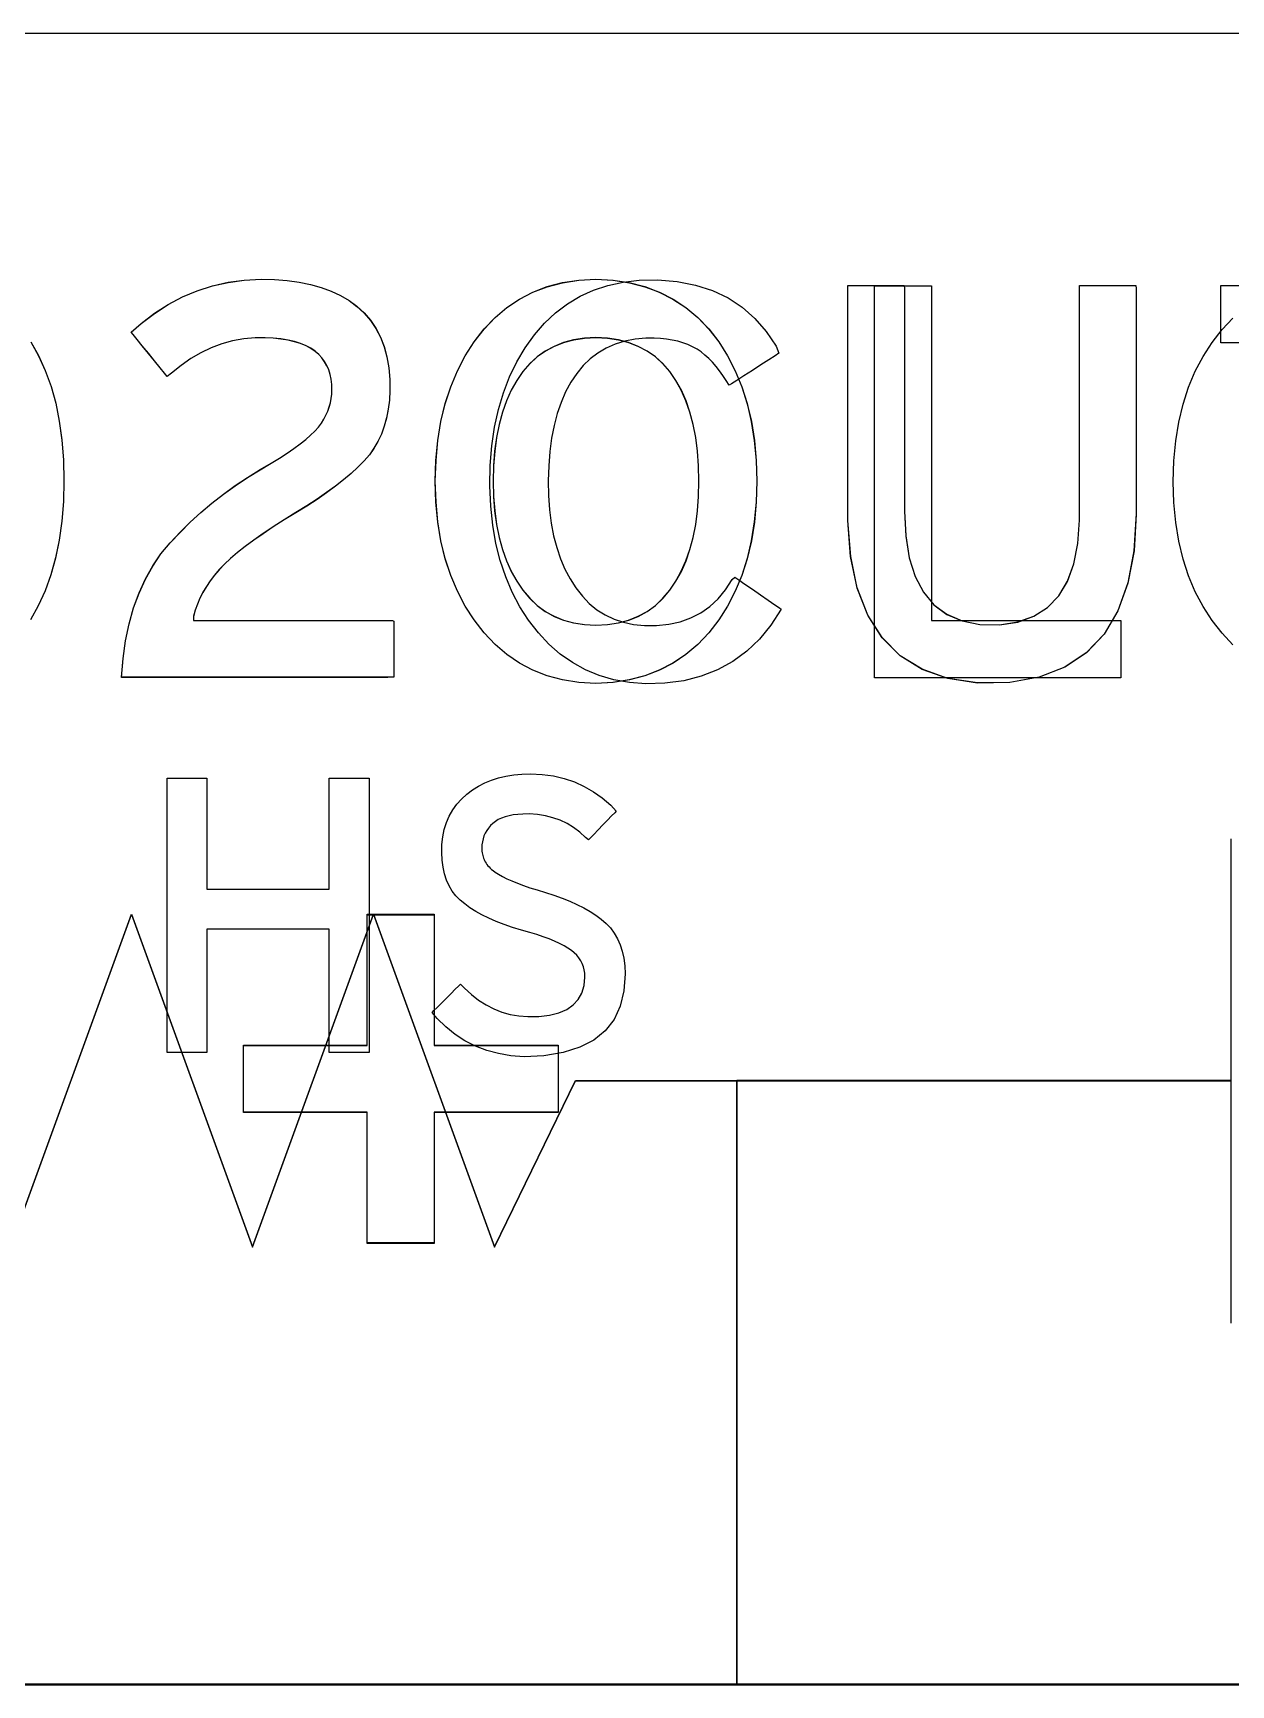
# Model space of a CAD drawing. Extents: x 1 to 47.7, y 0.2 to 35.
# Drawn here: x 28.4964 to 28.7934, y 11.935 to 12.3447 of the extents above; entities that cross this region are included whole.
import ezdxf

# ---------------------------------------------------------------- set-up
doc = ezdxf.new("R2010")
doc.units = 0
doc.header["$MEASUREMENT"] = 0
for name, color, linetype in [('5_1___24__TARGET_LEDS___12', 7, 'CONTINUOUS'), ('6_1__EMPTY_IO_BOARD_POSITI', 7, 'CONTINUOUS'), ('6_2___8__INDEPENDENT_INPUT', 7, 'CONTINUOUS'), ('6_3___8__OPTOISO_INDEPENDE', 7, 'CONTINUOUS'), ('6_4___24__OPTOISO_INDEPEND', 7, 'CONTINUOUS'), ('6_5___8__INDEPENDENT_INPUT', 7, 'CONTINUOUS'), ('6_6___8__INDEPENDENT_INPUT', 7, 'CONTINUOUS'), ('6_7___8__OPTOISO_INDEPENDE', 7, 'CONTINUOUS'), ('6_8___8__OPTOISO_INDEPENDE', 7, 'CONTINUOUS'), ('8_0_____DWG', 7, 'CONTINUOUS')]:
    doc.layers.add(name, color=color, linetype=linetype)

msp = doc.modelspace()

# ---------------------------------------------------------------- linework, layer by layer
at = {"layer": '5_1___24__TARGET_LEDS___12'}
msp.add_lwpolyline([(28.6819, 12.20186), (28.67935, 12.19791), (28.67651, 12.19444), (28.67336, 12.19144), (28.66991, 12.1889), (28.66616, 12.18684), (28.66211, 12.18524), (28.65776, 12.18411), (28.6531, 12.18346), (28.64837, 12.18331), (28.64431, 12.18366), (28.64045, 12.18436), (28.6368, 12.18542), (28.63336, 12.18683), (28.63014, 12.18859), (28.62712, 12.19071), (28.62432, 12.19318), (28.62172, 12.19601), (28.6193, 12.19913), (28.61712, 12.20247), (28.61522, 12.20604), (28.6136, 12.20985), (28.61225, 12.21389), (28.61119, 12.21817), (28.61041, 12.22269), (28.6099, 12.22744), (28.60967, 12.23243), (28.60978, 12.23751), (28.61017, 12.24236), (28.61084, 12.24699), (28.6118, 12.25138), (28.61303, 12.25554), (28.61454, 12.25948), (28.61633, 12.26318), (28.6184, 12.26664), (28.62074, 12.26988), (28.62325, 12.2728), (28.62597, 12.27538), (28.6289, 12.2776), (28.63204, 12.27947), (28.6354, 12.28099), (28.63896, 12.28216), (28.64274, 12.28299), (28.64672, 12.28346), (28.65121, 12.28354), (28.65613, 12.28312), (28.66069, 12.28223), (28.66489, 12.28087), (28.66874, 12.27904), (28.67224, 12.27675), (28.67539, 12.27398), (28.67819, 12.27075), (28.68063, 12.26705), (28.68134, 12.26533), (28.6804, 12.26472), (28.67884, 12.26372), (28.67689, 12.26246), (28.67476, 12.26108), (28.67268, 12.25975), (28.67089, 12.25859), (28.66959, 12.25775), (28.66902, 12.25738), (28.66831, 12.25854), (28.66748, 12.2598), (28.66663, 12.26098), (28.66575, 12.26208), (28.66486, 12.2631), (28.66394, 12.26404), (28.663, 12.26489), (28.66204, 12.26567), (28.66105, 12.26637), (28.65995, 12.26696), (28.65879, 12.26748), (28.65756, 12.26792), (28.65627, 12.2683), (28.65491, 12.2686), (28.65349, 12.26882), (28.652, 12.26898), (28.65045, 12.26906), (28.64836, 12.26904), (28.64567, 12.26879), (28.64314, 12.2683), (28.64076, 12.26757), (28.63854, 12.2666), (28.63648, 12.26539), (28.63458, 12.26394), (28.63283, 12.26225), (28.63123, 12.26032), (28.62977, 12.25813), (28.62847, 12.25573), (28.62734, 12.25315), (28.62638, 12.25038), (28.62559, 12.24742), (28.62498, 12.24427), (28.62454, 12.24094), (28.62427, 12.23742), (28.62417, 12.23371), (28.62425, 12.23002), (28.62449, 12.22652), (28.62491, 12.2232), (28.6255, 12.22007), (28.62627, 12.21711), (28.6272, 12.21434), (28.62831, 12.21176), (28.62959, 12.20936), (28.63103, 12.20712), (28.63261, 12.20506), (28.63433, 12.20326), (28.63622, 12.20171), (28.63826, 12.20042), (28.64046, 12.19938), (28.64281, 12.1986), (28.64532, 12.19808), (28.64799, 12.19782), (28.65097, 12.19782), (28.65402, 12.19812), (28.65687, 12.19875), (28.65951, 12.1997), (28.66197, 12.20096), (28.66422, 12.20255), (28.66627, 12.20445), (28.66813, 12.20667), (28.66978, 12.20922), (28.67043, 12.20979), (28.67139, 12.20912), (28.67292, 12.20807), (28.67478, 12.20678), (28.67678, 12.20539), (28.6787, 12.20406), (28.68034, 12.20294), (28.68147, 12.20215)], close=True, dxfattribs=at)
for points in [[(28.70508, 12.18483), (28.70508, 12.28202), (28.71918, 12.28202), (28.71918, 12.19907), (28.76614, 12.19907), (28.76614, 12.18483), (28.70508, 12.18483)], [(28.79391, 12.19299), (28.79123, 12.19587), (28.78874, 12.19907), (28.7865, 12.20249), (28.78456, 12.20617), (28.78291, 12.21009), (28.78155, 12.21427), (28.78049, 12.21869), (28.77972, 12.22336), (28.77925, 12.22829), (28.77907, 12.23346), (28.77925, 12.23863), (28.77972, 12.24357), (28.78049, 12.24825), (28.78155, 12.2527), (28.78291, 12.2569), (28.78456, 12.26085), (28.7865, 12.26456), (28.78874, 12.26803), (28.79123, 12.27123), (28.79391, 12.27407)], [(28.79341, 12.14479), (28.79341, 12.02479)], [(28.59584, 12.07701), (28.59584, 12.04454), (28.57926, 12.04454), (28.57926, 12.07701), (28.54862, 12.07701), (28.54862, 12.0936), (28.57926, 12.0936), (28.57926, 12.12607), (28.59584, 12.12607), (28.59584, 12.0936), (28.6266, 12.0936), (28.6266, 12.07701), (28.59584, 12.07701)], [(28.79341, 12.08479), (28.67092, 12.08479), (28.67092, 11.93527)], [(29.2531, 11.93527), (28.96184, 11.93527), (28.67058, 11.93527), (28.38288, 11.93527), (28.24148, 11.93527), (28.1023, 11.93527), (27.9658, 11.93527), (27.83241, 11.93527)]]:
    msp.add_lwpolyline(points, dxfattribs=at)
at = {"layer": '6_1__EMPTY_IO_BOARD_POSITI'}
msp.add_lwpolyline([(27.83691, 11.93503), (28.02522, 11.93503), (28.21931, 11.93503), (28.41796, 11.93503), (28.61994, 11.93503), (29.02898, 11.93503), (29.43662, 11.93503)], dxfattribs=at)
at = {"layer": '6_2___8__INDEPENDENT_INPUT'}
for points in [[(28.67589, 12.23357), (28.67572, 12.2284), (28.67526, 12.22347), (28.67451, 12.2188), (28.67347, 12.21438), (28.67215, 12.2102), (28.67054, 12.20628), (28.66864, 12.2026), (28.66646, 12.19918), (28.66397, 12.19598), (28.66123, 12.19309), (28.65827, 12.19059), (28.65509, 12.18845), (28.6517, 12.18669), (28.64809, 12.1853), (28.64427, 12.18429), (28.64022, 12.18365), (28.63596, 12.18338), (28.63172, 12.18365), (28.62771, 12.18429), (28.62392, 12.1853), (28.62036, 12.18669), (28.61701, 12.18845), (28.61389, 12.19059), (28.61099, 12.19309), (28.60831, 12.19598), (28.60582, 12.19918), (28.60358, 12.2026), (28.60164, 12.20628), (28.59998, 12.2102), (28.59863, 12.21438), (28.59756, 12.2188), (28.5968, 12.22347), (28.59633, 12.2284), (28.59615, 12.23357), (28.59633, 12.23874), (28.5968, 12.24367), (28.59756, 12.24836), (28.59863, 12.2528), (28.59998, 12.257), (28.60164, 12.26096), (28.60358, 12.26467), (28.60582, 12.26814), (28.60831, 12.27134), (28.61099, 12.27418), (28.61389, 12.27664), (28.61701, 12.27874), (28.62036, 12.28047), (28.62392, 12.28183), (28.62771, 12.28282), (28.63172, 12.28344), (28.63596, 12.28368), (28.64022, 12.28344), (28.64427, 12.28282), (28.64809, 12.28183), (28.6517, 12.28047), (28.65509, 12.27874), (28.65827, 12.27664), (28.66123, 12.27418), (28.66397, 12.27134), (28.66646, 12.26814), (28.66864, 12.26467), (28.67054, 12.26096), (28.67215, 12.257), (28.67347, 12.2528), (28.67451, 12.24836), (28.67526, 12.24367), (28.67572, 12.23874)], [(28.76995, 12.22545), (28.7694, 12.21633), (28.76788, 12.20833), (28.7654, 12.20144), (28.76197, 12.19565), (28.75757, 12.19099), (28.75221, 12.18743), (28.74589, 12.18498), (28.73862, 12.18365), (28.73059, 12.18353), (28.72325, 12.18467), (28.71686, 12.18693), (28.71141, 12.1903), (28.70692, 12.19478), (28.70338, 12.20038), (28.70078, 12.20709), (28.69914, 12.21491), (28.69844, 12.22385), (28.69842, 12.22714), (28.69842, 12.23214), (28.69842, 12.2398), (28.69842, 12.24905), (28.69842, 12.25884), (28.69842, 12.26809), (28.69842, 12.27575), (28.69842, 12.28075), (28.69844, 12.28212), (28.69917, 12.28212), (28.70071, 12.28212), (28.70282, 12.28212), (28.70522, 12.28212), (28.70764, 12.28212), (28.70983, 12.28212), (28.71151, 12.28212), (28.71242, 12.28212), (28.71251, 12.28135), (28.71251, 12.27703), (28.71251, 12.26987), (28.71251, 12.2609), (28.71251, 12.2512), (28.71251, 12.24182), (28.71251, 12.23381), (28.71251, 12.22822), (28.71251, 12.22613), (28.7128, 12.21998), (28.71368, 12.21459), (28.71513, 12.20996), (28.71717, 12.20607), (28.71979, 12.20294), (28.72299, 12.20056), (28.72678, 12.19893), (28.73115, 12.19805), (28.73604, 12.19797), (28.74061, 12.19867), (28.74458, 12.2001), (28.74795, 12.20225), (28.75073, 12.20513), (28.75291, 12.20874), (28.75449, 12.21308), (28.75547, 12.21814), (28.75585, 12.22393), (28.75586, 12.22657), (28.75586, 12.23162), (28.75586, 12.23936), (28.75586, 12.24871), (28.75586, 12.2586), (28.75586, 12.26795), (28.75586, 12.27569), (28.75586, 12.28074), (28.75588, 12.28212), (28.75661, 12.28212), (28.75815, 12.28212), (28.76026, 12.28212), (28.76266, 12.28212), (28.76509, 12.28212), (28.76727, 12.28212), (28.76895, 12.28212), (28.76986, 12.28212), (28.76995, 12.28134), (28.76995, 12.27697), (28.76995, 12.26972), (28.76995, 12.26065), (28.76995, 12.25083), (28.76995, 12.24133), (28.76995, 12.23322), (28.76995, 12.22757)], [(28.66153, 12.23357), (28.66144, 12.23739), (28.66117, 12.24101), (28.66072, 12.24443), (28.6601, 12.24766), (28.6593, 12.25069), (28.65832, 12.25352), (28.65716, 12.25615), (28.65582, 12.25859), (28.6543, 12.2608), (28.6526, 12.26273), (28.65073, 12.26441), (28.64869, 12.26584), (28.64648, 12.26702), (28.6441, 12.26794), (28.64156, 12.2686), (28.63884, 12.26902), (28.63596, 12.26918), (28.63313, 12.26902), (28.63046, 12.2686), (28.62796, 12.26794), (28.62562, 12.26702), (28.62344, 12.26584), (28.62143, 12.26441), (28.61957, 12.26273), (28.61788, 12.2608), (28.61634, 12.25859), (28.61498, 12.25615), (28.61379, 12.25352), (28.61279, 12.25069), (28.61197, 12.24766), (28.61133, 12.24443), (28.61088, 12.24101), (28.61061, 12.23739), (28.61051, 12.23357), (28.61061, 12.22979), (28.61088, 12.22622), (28.61133, 12.22283), (28.61197, 12.21964), (28.61279, 12.21664), (28.61379, 12.21384), (28.61498, 12.21123), (28.61634, 12.20881), (28.61788, 12.20656), (28.61957, 12.20453), (28.62143, 12.20277), (28.62344, 12.20128), (28.62562, 12.20006), (28.62796, 12.19911), (28.63046, 12.19843), (28.63313, 12.19802), (28.63596, 12.19789), (28.63884, 12.19802), (28.64156, 12.19843), (28.6441, 12.19911), (28.64648, 12.20006), (28.64869, 12.20128), (28.65073, 12.20277), (28.6526, 12.20453), (28.6543, 12.20656), (28.65582, 12.20881), (28.65716, 12.21123), (28.65832, 12.21384), (28.6593, 12.21664), (28.6601, 12.21964), (28.66072, 12.22283), (28.66117, 12.22622), (28.66144, 12.22979)]]:
    msp.add_lwpolyline(points, close=True, dxfattribs=at)
for points in [[(28.83248, 12.26789), (28.83248, 12.18494), (28.81839, 12.18494), (28.81839, 12.26789), (28.79092, 12.26789), (28.79092, 12.28212), (28.85997, 12.28212), (28.85997, 12.26789), (28.83248, 12.26789)], [(28.79341, 12.1449), (28.79341, 12.02491)], [(28.79341, 12.08491), (28.67092, 12.08491), (28.67092, 11.93527)], [(29.2531, 11.93527), (28.96184, 11.93527), (28.67058, 11.93527), (28.38288, 11.93527), (28.24148, 11.93527), (28.1023, 11.93527), (27.9658, 11.93527), (27.83241, 11.93527)]]:
    msp.add_lwpolyline(points, dxfattribs=at)
at = {"layer": '6_3___8__OPTOISO_INDEPENDE'}
for points in [[(28.67589, 12.23357), (28.67572, 12.2284), (28.67526, 12.22347), (28.67451, 12.2188), (28.67347, 12.21438), (28.67215, 12.2102), (28.67054, 12.20628), (28.66864, 12.2026), (28.66646, 12.19918), (28.66397, 12.19598), (28.66123, 12.19309), (28.65827, 12.19059), (28.65509, 12.18845), (28.6517, 12.18669), (28.64809, 12.1853), (28.64427, 12.18429), (28.64022, 12.18365), (28.63596, 12.18338), (28.63172, 12.18365), (28.62771, 12.18429), (28.62392, 12.1853), (28.62036, 12.18669), (28.61701, 12.18845), (28.61389, 12.19059), (28.61099, 12.19309), (28.60831, 12.19598), (28.60582, 12.19918), (28.60358, 12.2026), (28.60164, 12.20628), (28.59998, 12.2102), (28.59863, 12.21438), (28.59756, 12.2188), (28.5968, 12.22347), (28.59633, 12.2284), (28.59615, 12.23357), (28.59633, 12.23874), (28.5968, 12.24367), (28.59756, 12.24836), (28.59863, 12.2528), (28.59998, 12.257), (28.60164, 12.26096), (28.60358, 12.26467), (28.60582, 12.26814), (28.60831, 12.27134), (28.61099, 12.27418), (28.61389, 12.27664), (28.61701, 12.27874), (28.62036, 12.28047), (28.62392, 12.28183), (28.62771, 12.28282), (28.63172, 12.28344), (28.63596, 12.28368), (28.64022, 12.28344), (28.64427, 12.28282), (28.64809, 12.28183), (28.6517, 12.28047), (28.65509, 12.27874), (28.65827, 12.27664), (28.66123, 12.27418), (28.66397, 12.27134), (28.66646, 12.26814), (28.66864, 12.26467), (28.67054, 12.26096), (28.67215, 12.257), (28.67347, 12.2528), (28.67451, 12.24836), (28.67526, 12.24367), (28.67572, 12.23874)], [(28.76995, 12.22545), (28.7694, 12.21633), (28.76788, 12.20833), (28.7654, 12.20144), (28.76197, 12.19565), (28.75757, 12.19099), (28.75221, 12.18743), (28.74589, 12.18498), (28.73862, 12.18365), (28.73059, 12.18353), (28.72325, 12.18467), (28.71686, 12.18693), (28.71141, 12.1903), (28.70692, 12.19478), (28.70338, 12.20038), (28.70078, 12.20709), (28.69914, 12.21491), (28.69844, 12.22385), (28.69842, 12.22714), (28.69842, 12.23214), (28.69842, 12.2398), (28.69842, 12.24905), (28.69842, 12.25884), (28.69842, 12.26809), (28.69842, 12.27575), (28.69842, 12.28075), (28.69844, 12.28212), (28.69917, 12.28212), (28.70071, 12.28212), (28.70282, 12.28212), (28.70522, 12.28212), (28.70764, 12.28212), (28.70983, 12.28212), (28.71151, 12.28212), (28.71242, 12.28212), (28.71251, 12.28135), (28.71251, 12.27703), (28.71251, 12.26987), (28.71251, 12.2609), (28.71251, 12.2512), (28.71251, 12.24182), (28.71251, 12.23381), (28.71251, 12.22822), (28.71251, 12.22613), (28.7128, 12.21998), (28.71368, 12.21459), (28.71513, 12.20996), (28.71717, 12.20607), (28.71979, 12.20294), (28.72299, 12.20056), (28.72678, 12.19893), (28.73115, 12.19805), (28.73604, 12.19797), (28.74061, 12.19867), (28.74458, 12.2001), (28.74795, 12.20225), (28.75073, 12.20513), (28.75291, 12.20874), (28.75449, 12.21308), (28.75547, 12.21814), (28.75585, 12.22393), (28.75586, 12.22657), (28.75586, 12.23162), (28.75586, 12.23936), (28.75586, 12.24871), (28.75586, 12.2586), (28.75586, 12.26795), (28.75586, 12.27569), (28.75586, 12.28074), (28.75588, 12.28212), (28.75661, 12.28212), (28.75815, 12.28212), (28.76026, 12.28212), (28.76266, 12.28212), (28.76509, 12.28212), (28.76727, 12.28212), (28.76895, 12.28212), (28.76986, 12.28212), (28.76995, 12.28134), (28.76995, 12.27697), (28.76995, 12.26972), (28.76995, 12.26065), (28.76995, 12.25083), (28.76995, 12.24133), (28.76995, 12.23322), (28.76995, 12.22757)], [(28.66153, 12.23357), (28.66144, 12.23739), (28.66117, 12.24101), (28.66072, 12.24443), (28.6601, 12.24766), (28.6593, 12.25069), (28.65832, 12.25352), (28.65716, 12.25615), (28.65582, 12.25859), (28.6543, 12.2608), (28.6526, 12.26273), (28.65073, 12.26441), (28.64869, 12.26584), (28.64648, 12.26702), (28.6441, 12.26794), (28.64156, 12.2686), (28.63884, 12.26902), (28.63596, 12.26918), (28.63313, 12.26902), (28.63046, 12.2686), (28.62796, 12.26794), (28.62562, 12.26702), (28.62344, 12.26584), (28.62143, 12.26441), (28.61957, 12.26273), (28.61788, 12.2608), (28.61634, 12.25859), (28.61498, 12.25615), (28.61379, 12.25352), (28.61279, 12.25069), (28.61197, 12.24766), (28.61133, 12.24443), (28.61088, 12.24101), (28.61061, 12.23739), (28.61051, 12.23357), (28.61061, 12.22979), (28.61088, 12.22622), (28.61133, 12.22283), (28.61197, 12.21964), (28.61279, 12.21664), (28.61379, 12.21384), (28.61498, 12.21123), (28.61634, 12.20881), (28.61788, 12.20656), (28.61957, 12.20453), (28.62143, 12.20277), (28.62344, 12.20128), (28.62562, 12.20006), (28.62796, 12.19911), (28.63046, 12.19843), (28.63313, 12.19802), (28.63596, 12.19789), (28.63884, 12.19802), (28.64156, 12.19843), (28.6441, 12.19911), (28.64648, 12.20006), (28.64869, 12.20128), (28.65073, 12.20277), (28.6526, 12.20453), (28.6543, 12.20656), (28.65582, 12.20881), (28.65716, 12.21123), (28.65832, 12.21384), (28.6593, 12.21664), (28.6601, 12.21964), (28.66072, 12.22283), (28.66117, 12.22622), (28.66144, 12.22979)]]:
    msp.add_lwpolyline(points, close=True, dxfattribs=at)
for points in [[(28.83248, 12.26789), (28.83248, 12.18494), (28.81839, 12.18494), (28.81839, 12.26789), (28.79092, 12.26789), (28.79092, 12.28212), (28.85997, 12.28212), (28.85997, 12.26789), (28.83248, 12.26789)], [(28.79341, 12.1449), (28.79341, 12.02491)], [(28.79341, 12.08491), (28.67092, 12.08491), (28.67092, 11.93527)], [(29.2531, 11.93527), (28.96184, 11.93527), (28.67058, 11.93527), (28.38288, 11.93527), (28.24148, 11.93527), (28.1023, 11.93527), (27.9658, 11.93527), (27.83241, 11.93527)]]:
    msp.add_lwpolyline(points, dxfattribs=at)
at = {"layer": '6_4___24__OPTOISO_INDEPEND'}
for points in [[(28.67588, 12.23359), (28.6757, 12.22842), (28.67524, 12.22349), (28.67449, 12.21882), (28.67346, 12.2144), (28.67213, 12.21022), (28.67052, 12.2063), (28.66862, 12.20262), (28.66643, 12.1992), (28.66394, 12.196), (28.66121, 12.19311), (28.65825, 12.19061), (28.65508, 12.18847), (28.65169, 12.18671), (28.64808, 12.18532), (28.64425, 12.18431), (28.64021, 12.18367), (28.63595, 12.1834), (28.63171, 12.18367), (28.6277, 12.18431), (28.62391, 12.18532), (28.62034, 12.18671), (28.617, 12.18847), (28.61388, 12.19061), (28.61098, 12.19311), (28.6083, 12.196), (28.60581, 12.1992), (28.60357, 12.20262), (28.60162, 12.2063), (28.59997, 12.21022), (28.59861, 12.2144), (28.59755, 12.21882), (28.59678, 12.22349), (28.59631, 12.22842), (28.59614, 12.23359), (28.59631, 12.23876), (28.59678, 12.24369), (28.59755, 12.24838), (28.59861, 12.25283), (28.59997, 12.25702), (28.60162, 12.26098), (28.60357, 12.26469), (28.60581, 12.26816), (28.6083, 12.27136), (28.61098, 12.2742), (28.61388, 12.27666), (28.617, 12.27876), (28.62034, 12.28049), (28.62391, 12.28185), (28.6277, 12.28284), (28.63171, 12.28346), (28.63595, 12.2837), (28.64021, 12.28346), (28.64425, 12.28284), (28.64808, 12.28185), (28.65169, 12.28049), (28.65508, 12.27876), (28.65825, 12.27666), (28.66121, 12.2742), (28.66394, 12.27136), (28.66643, 12.26816), (28.66862, 12.26469), (28.67052, 12.26098), (28.67213, 12.25702), (28.67346, 12.25283), (28.67449, 12.24838), (28.67524, 12.24369), (28.6757, 12.23876)], [(28.76994, 12.22547), (28.76938, 12.21635), (28.76787, 12.20835), (28.76539, 12.20146), (28.76195, 12.19568), (28.75755, 12.19101), (28.7522, 12.18745), (28.74588, 12.185), (28.7386, 12.18367), (28.73058, 12.18355), (28.72324, 12.18469), (28.71684, 12.18695), (28.7114, 12.19032), (28.70691, 12.1948), (28.70336, 12.2004), (28.70077, 12.20711), (28.69912, 12.21493), (28.69843, 12.22387), (28.6984, 12.22716), (28.6984, 12.23216), (28.6984, 12.23982), (28.6984, 12.24907), (28.6984, 12.25886), (28.6984, 12.26811), (28.6984, 12.27577), (28.6984, 12.28077), (28.69843, 12.28215), (28.69915, 12.28215), (28.7007, 12.28215), (28.70281, 12.28215), (28.70521, 12.28215), (28.70763, 12.28215), (28.70982, 12.28215), (28.7115, 12.28215), (28.71241, 12.28215), (28.7125, 12.28137), (28.7125, 12.27705), (28.7125, 12.26989), (28.7125, 12.26092), (28.7125, 12.25122), (28.7125, 12.24184), (28.7125, 12.23383), (28.7125, 12.22824), (28.7125, 12.22615), (28.71279, 12.22001), (28.71366, 12.21461), (28.71512, 12.20998), (28.71716, 12.20609), (28.71978, 12.20296), (28.72298, 12.20058), (28.72677, 12.19895), (28.73113, 12.19807), (28.73603, 12.19799), (28.7406, 12.19869), (28.74457, 12.20012), (28.74794, 12.20227), (28.75072, 12.20515), (28.75289, 12.20876), (28.75447, 12.2131), (28.75546, 12.21816), (28.75584, 12.22395), (28.75585, 12.22659), (28.75585, 12.23164), (28.75585, 12.23938), (28.75585, 12.24873), (28.75585, 12.25862), (28.75585, 12.26797), (28.75585, 12.27571), (28.75585, 12.28076), (28.75587, 12.28215), (28.75659, 12.28215), (28.75814, 12.28215), (28.76025, 12.28215), (28.76265, 12.28215), (28.76507, 12.28215), (28.76726, 12.28215), (28.76894, 12.28215), (28.76985, 12.28215), (28.76994, 12.28136), (28.76994, 12.27699), (28.76994, 12.26974), (28.76994, 12.26067), (28.76994, 12.25085), (28.76994, 12.24135), (28.76994, 12.23324), (28.76994, 12.22759)], [(28.66151, 12.23359), (28.66142, 12.23741), (28.66116, 12.24103), (28.66071, 12.24445), (28.66009, 12.24768), (28.65929, 12.25071), (28.6583, 12.25354), (28.65714, 12.25617), (28.65581, 12.25861), (28.65428, 12.26082), (28.65258, 12.26275), (28.65071, 12.26443), (28.64867, 12.26586), (28.64647, 12.26704), (28.64409, 12.26796), (28.64154, 12.26863), (28.63883, 12.26904), (28.63595, 12.2692), (28.63312, 12.26904), (28.63045, 12.26863), (28.62795, 12.26796), (28.62561, 12.26704), (28.62343, 12.26586), (28.62141, 12.26443), (28.61956, 12.26275), (28.61787, 12.26082), (28.61633, 12.25861), (28.61496, 12.25617), (28.61378, 12.25354), (28.61278, 12.25071), (28.61196, 12.24768), (28.61132, 12.24445), (28.61087, 12.24103), (28.61059, 12.23741), (28.6105, 12.23359), (28.61059, 12.22982), (28.61087, 12.22624), (28.61132, 12.22285), (28.61196, 12.21966), (28.61278, 12.21666), (28.61378, 12.21386), (28.61496, 12.21125), (28.61633, 12.20883), (28.61787, 12.20658), (28.61956, 12.20455), (28.62141, 12.20279), (28.62343, 12.2013), (28.62561, 12.20008), (28.62795, 12.19913), (28.63045, 12.19845), (28.63312, 12.19805), (28.63595, 12.19791), (28.63883, 12.19805), (28.64154, 12.19845), (28.64409, 12.19913), (28.64647, 12.20008), (28.64867, 12.2013), (28.65071, 12.20279), (28.65258, 12.20455), (28.65428, 12.20658), (28.65581, 12.20883), (28.65714, 12.21125), (28.6583, 12.21386), (28.65929, 12.21666), (28.66009, 12.21966), (28.66071, 12.22285), (28.66116, 12.22624), (28.66142, 12.22982)], [(28.6432, 12.11145), (28.64292, 12.10716), (28.64201, 12.10337), (28.64046, 12.10007), (28.63826, 12.09728), (28.63543, 12.09499), (28.63196, 12.09319), (28.62785, 12.0919), (28.6231, 12.0911), (28.61815, 12.09085), (28.61491, 12.09111), (28.61183, 12.09163), (28.6089, 12.09242), (28.60613, 12.09348), (28.60351, 12.0948), (28.60105, 12.09639), (28.59875, 12.09825), (28.5966, 12.10037), (28.59539, 12.10186), (28.59582, 12.10229), (28.59662, 12.10309), (28.59768, 12.10414), (28.59886, 12.10532), (28.60005, 12.1065), (28.60111, 12.10757), (28.60193, 12.10838), (28.60238, 12.10883), (28.60338, 12.10788), (28.60511, 12.10628), (28.6069, 12.10489), (28.60875, 12.1037), (28.61068, 12.10271), (28.61267, 12.10193), (28.61473, 12.10135), (28.61686, 12.10097), (28.61906, 12.1008), (28.62185, 12.10086), (28.6245, 12.10119), (28.62681, 12.10177), (28.62876, 12.1026), (28.63036, 12.10369), (28.63161, 12.10504), (28.63251, 12.10664), (28.63305, 12.1085), (28.63325, 12.11062), (28.63321, 12.11155), (28.63309, 12.11238), (28.63288, 12.11318), (28.6326, 12.11394), (28.63223, 12.11467), (28.63177, 12.11536), (28.63124, 12.11601), (28.63062, 12.11663), (28.62991, 12.11722), (28.62905, 12.1178), (28.62808, 12.11837), (28.62697, 12.11894), (28.62574, 12.1195), (28.62439, 12.12005), (28.62291, 12.1206), (28.6213, 12.12114), (28.61957, 12.12168), (28.61756, 12.12225), (28.61533, 12.12294), (28.61323, 12.12366), (28.61126, 12.12442), (28.60943, 12.12522), (28.60773, 12.12605), (28.60617, 12.12691), (28.60475, 12.12781), (28.60346, 12.12875), (28.6023, 12.12971), (28.60126, 12.13076), (28.60036, 12.13193), (28.59959, 12.13323), (28.59895, 12.13464), (28.59845, 12.13618), (28.59808, 12.13784), (28.59785, 12.13962), (28.59774, 12.14152), (28.59779, 12.14351), (28.59801, 12.14541), (28.59838, 12.14722), (28.59891, 12.14893), (28.59961, 12.15054), (28.60046, 12.15205), (28.60148, 12.15346), (28.60265, 12.15477), (28.60399, 12.15598), (28.6054, 12.15704), (28.60688, 12.15797), (28.60846, 12.15878), (28.61011, 12.15946), (28.61186, 12.16002), (28.61368, 12.16046), (28.6156, 12.16078), (28.6176, 12.16097), (28.61976, 12.16103), (28.62266, 12.16088), (28.62543, 12.16048), (28.6281, 12.15986), (28.63064, 12.159), (28.63306, 12.1579), (28.63537, 12.15658), (28.63756, 12.15502), (28.63964, 12.15322), (28.64102, 12.15178), (28.64064, 12.15138), (28.63988, 12.15059), (28.63886, 12.14953), (28.63769, 12.14833), (28.63652, 12.14711), (28.63545, 12.146), (28.63462, 12.14513), (28.63413, 12.14463), (28.63341, 12.14524), (28.63197, 12.14656), (28.63044, 12.14771), (28.62883, 12.14868), (28.62712, 12.1495), (28.62533, 12.15014), (28.62344, 12.15062), (28.62147, 12.15093), (28.6194, 12.15107), (28.61784, 12.15105), (28.61663, 12.15096), (28.61549, 12.15081), (28.61444, 12.15061), (28.61347, 12.15034), (28.61258, 12.15003), (28.61177, 12.14965), (28.61104, 12.14921), (28.6104, 12.14872), (28.60983, 12.14816), (28.60933, 12.14757), (28.60889, 12.14695), (28.60852, 12.14629), (28.60822, 12.14561), (28.60799, 12.14489), (28.60782, 12.14415), (28.60772, 12.14337), (28.60769, 12.14259), (28.6077, 12.14219), (28.60773, 12.14181), (28.60777, 12.14144), (28.60783, 12.14109), (28.60791, 12.14074), (28.608, 12.14041), (28.60811, 12.14009), (28.60824, 12.13979), (28.60838, 12.13948), (28.60854, 12.13916), (28.60874, 12.13885), (28.60896, 12.13853), (28.6092, 12.13822), (28.60948, 12.13792), (28.60978, 12.13761), (28.61011, 12.13731), (28.61047, 12.13702), (28.61101, 12.13662), (28.61184, 12.13609), (28.6128, 12.13555), (28.6139, 12.13501), (28.61513, 12.13446), (28.6165, 12.13391), (28.618, 12.13335), (28.61963, 12.13278), (28.62139, 12.13222), (28.62347, 12.13159), (28.62558, 12.1309), (28.62759, 12.13017), (28.62949, 12.1294), (28.63127, 12.12859), (28.63295, 12.12774), (28.63451, 12.12685), (28.63596, 12.12592), (28.6373, 12.12496), (28.63852, 12.12393), (28.6396, 12.12278), (28.64054, 12.12151), (28.64134, 12.12013), (28.642, 12.11863), (28.64251, 12.11701), (28.64288, 12.11527), (28.64311, 12.11342)]]:
    msp.add_lwpolyline(points, close=True, dxfattribs=at)
for points in [[(28.83247, 12.26791), (28.83247, 12.18496), (28.81837, 12.18496), (28.81837, 12.26791), (28.79091, 12.26791), (28.79091, 12.28215), (28.85996, 12.28215), (28.85996, 12.26791), (28.83247, 12.26791)], [(28.56986, 12.09192), (28.56986, 12.12245), (28.53952, 12.12245), (28.53952, 12.09192), (28.52966, 12.09192), (28.52966, 12.15995), (28.53952, 12.15995), (28.53952, 12.13241), (28.56986, 12.13241), (28.56986, 12.15995), (28.57974, 12.15995), (28.57974, 12.09192), (28.56986, 12.09192)], [(28.79341, 12.14493), (28.79341, 12.02492)], [(28.79341, 12.08492), (28.67092, 12.08492), (28.67092, 11.93527)], [(29.2531, 11.93527), (28.96184, 11.93527), (28.67058, 11.93527), (28.38288, 11.93527), (28.24148, 11.93527), (28.1023, 11.93527), (27.9658, 11.93527), (27.83241, 11.93527)]]:
    msp.add_lwpolyline(points, dxfattribs=at)
at = {"layer": '6_5___8__INDEPENDENT_INPUT'}
msp.add_lwpolyline([(28.51832, 12.18496), (28.51873, 12.18962), (28.51937, 12.19404), (28.52024, 12.19822), (28.52135, 12.20217), (28.52269, 12.20588), (28.52427, 12.20935), (28.52609, 12.21258), (28.52814, 12.21557), (28.53042, 12.21833), (28.53286, 12.22092), (28.5354, 12.22342), (28.53804, 12.22583), (28.54078, 12.22814), (28.54362, 12.23036), (28.54656, 12.23249), (28.5496, 12.23452), (28.55275, 12.23646), (28.55549, 12.23807), (28.55752, 12.23933), (28.55939, 12.24055), (28.5611, 12.24173), (28.56264, 12.24287), (28.56403, 12.24396), (28.56525, 12.24502), (28.56631, 12.24604), (28.5672, 12.24702), (28.56792, 12.24798), (28.56853, 12.24896), (28.56905, 12.24996), (28.5695, 12.25097), (28.56987, 12.252), (28.57016, 12.25305), (28.57037, 12.25412), (28.57049, 12.2552), (28.57054, 12.25631), (28.5705, 12.25761), (28.57035, 12.25888), (28.5701, 12.26007), (28.56974, 12.2612), (28.56928, 12.26226), (28.56871, 12.26325), (28.56804, 12.26417), (28.56726, 12.26503), (28.56637, 12.26581), (28.56531, 12.26655), (28.5641, 12.26719), (28.56276, 12.26775), (28.56128, 12.26821), (28.55965, 12.26859), (28.55789, 12.26887), (28.55598, 12.26907), (28.55393, 12.26917), (28.55153, 12.26916), (28.54868, 12.2689), (28.54591, 12.2684), (28.54321, 12.26766), (28.54058, 12.26669), (28.53802, 12.26547), (28.53553, 12.26402), (28.53312, 12.26233), (28.53078, 12.26041), (28.52965, 12.2596), (28.52901, 12.26039), (28.52792, 12.26174), (28.52653, 12.26345), (28.52501, 12.26532), (28.52351, 12.26716), (28.5222, 12.26877), (28.52124, 12.26996), (28.52078, 12.27052), (28.52323, 12.27273), (28.52652, 12.27524), (28.52992, 12.27743), (28.53345, 12.2793), (28.5371, 12.28083), (28.54088, 12.28204), (28.54477, 12.28292), (28.54879, 12.28347), (28.55294, 12.2837), (28.55625, 12.28362), (28.55939, 12.28337), (28.56237, 12.28295), (28.56518, 12.28237), (28.56783, 12.28163), (28.5703, 12.28072), (28.57261, 12.27964), (28.57476, 12.2784), (28.57673, 12.27698), (28.57851, 12.27533), (28.58007, 12.27351), (28.58141, 12.27151), (28.58253, 12.26933), (28.58344, 12.26698), (28.58413, 12.26444), (28.58461, 12.26173), (28.58487, 12.25884), (28.58491, 12.25607), (28.58477, 12.2537), (28.58449, 12.25144), (28.58407, 12.24928), (28.5835, 12.24724), (28.58279, 12.2453), (28.58194, 12.24348), (28.58095, 12.24176), (28.57981, 12.24016), (28.57848, 12.23863), (28.57697, 12.23709), (28.57528, 12.23553), (28.57343, 12.23396), (28.5714, 12.23236), (28.56921, 12.23075), (28.56684, 12.22911), (28.5643, 12.22746), (28.56159, 12.22579), (28.55869, 12.22401), (28.55596, 12.22228), (28.55344, 12.2206), (28.55112, 12.21897), (28.549, 12.2174), (28.54709, 12.21589), (28.54538, 12.21443), (28.54387, 12.21302), (28.54256, 12.21167), (28.5414, 12.21029), (28.54035, 12.2089), (28.5394, 12.20748), (28.53855, 12.20604), (28.53781, 12.20459), (28.53718, 12.2031), (28.53665, 12.2016), (28.53623, 12.20008), (28.53622, 12.19906), (28.53911, 12.19906), (28.54471, 12.19906), (28.55212, 12.19906), (28.56047, 12.19906), (28.56886, 12.19906), (28.57642, 12.19906), (28.58226, 12.19906), (28.5855, 12.19906), (28.58587, 12.19889), (28.58587, 12.19788), (28.58587, 12.19617), (28.58587, 12.19399), (28.58587, 12.19161), (28.58587, 12.18926), (28.58587, 12.18721), (28.58587, 12.1857), (28.58587, 12.18498), (28.58437, 12.18496), (28.57868, 12.18496), (28.56986, 12.18496), (28.55911, 12.18496), (28.54762, 12.18496), (28.5366, 12.18496), (28.52725, 12.18496), (28.52075, 12.18496)], close=True, dxfattribs=at)
for points in [[(28.49586, 12.26817), (28.49779, 12.26473), (28.49946, 12.26104), (28.50087, 12.25711), (28.50203, 12.25293), (28.50293, 12.24849), (28.50357, 12.24382), (28.50395, 12.23889), (28.50408, 12.23372), (28.50395, 12.22857), (28.50356, 12.22366), (28.50291, 12.21899), (28.502, 12.21456), (28.50083, 12.21037), (28.4994, 12.20641), (28.49771, 12.2027), (28.49576, 12.19922)], [(28.37082, 11.93526), (28.37082, 12.08493), (28.44079, 12.08493), (28.46079, 12.12617), (28.49081, 12.04367), (28.52083, 12.12617), (28.55084, 12.04367), (28.58086, 12.12617), (28.61087, 12.04367), (28.63088, 12.08493), (28.67081, 12.08493), (28.67081, 11.93526)], [(29.2531, 11.93527), (28.96184, 11.93527), (28.67058, 11.93527), (28.38288, 11.93527), (28.24148, 11.93527), (28.1023, 11.93527), (27.9658, 11.93527), (27.83241, 11.93527)]]:
    msp.add_lwpolyline(points, dxfattribs=at)
at = {"layer": '6_6___8__INDEPENDENT_INPUT'}
for points in [[(28.67589, 12.23357), (28.67572, 12.2284), (28.67526, 12.22348), (28.67451, 12.21881), (28.67347, 12.21438), (28.67215, 12.21021), (28.67054, 12.20628), (28.66864, 12.20261), (28.66646, 12.19918), (28.66397, 12.19598), (28.66123, 12.1931), (28.65827, 12.19059), (28.65509, 12.18846), (28.6517, 12.1867), (28.64809, 12.18531), (28.64427, 12.1843), (28.64022, 12.18366), (28.63596, 12.18339), (28.63172, 12.18366), (28.62771, 12.1843), (28.62392, 12.18531), (28.62036, 12.1867), (28.61701, 12.18846), (28.61389, 12.19059), (28.61099, 12.1931), (28.60831, 12.19598), (28.60582, 12.19918), (28.60358, 12.20261), (28.60164, 12.20628), (28.59998, 12.21021), (28.59863, 12.21438), (28.59756, 12.21881), (28.5968, 12.22348), (28.59633, 12.2284), (28.59615, 12.23357), (28.59633, 12.23875), (28.5968, 12.24368), (28.59756, 12.24837), (28.59863, 12.25281), (28.59998, 12.25701), (28.60164, 12.26097), (28.60358, 12.26468), (28.60582, 12.26815), (28.60831, 12.27135), (28.61099, 12.27418), (28.61389, 12.27665), (28.61701, 12.27875), (28.62036, 12.28048), (28.62392, 12.28183), (28.62771, 12.28282), (28.63172, 12.28344), (28.63596, 12.28369), (28.64022, 12.28344), (28.64427, 12.28282), (28.64809, 12.28183), (28.6517, 12.28048), (28.65509, 12.27875), (28.65827, 12.27665), (28.66123, 12.27418), (28.66397, 12.27135), (28.66646, 12.26815), (28.66864, 12.26468), (28.67054, 12.26097), (28.67215, 12.25701), (28.67347, 12.25281), (28.67451, 12.24837), (28.67526, 12.24368), (28.67572, 12.23875)], [(28.76995, 12.22546), (28.7694, 12.21634), (28.76788, 12.20834), (28.7654, 12.20144), (28.76197, 12.19566), (28.75757, 12.19099), (28.75221, 12.18744), (28.74589, 12.18499), (28.73862, 12.18366), (28.73059, 12.18354), (28.72325, 12.18468), (28.71686, 12.18694), (28.71141, 12.19031), (28.70692, 12.19479), (28.70338, 12.20039), (28.70078, 12.2071), (28.69914, 12.21492), (28.69844, 12.22385), (28.69842, 12.22715), (28.69842, 12.23215), (28.69842, 12.23981), (28.69842, 12.24906), (28.69842, 12.25885), (28.69842, 12.2681), (28.69842, 12.27576), (28.69842, 12.28076), (28.69844, 12.28213), (28.69917, 12.28213), (28.70071, 12.28213), (28.70282, 12.28213), (28.70522, 12.28213), (28.70764, 12.28213), (28.70983, 12.28213), (28.71151, 12.28213), (28.71242, 12.28213), (28.71251, 12.28135), (28.71251, 12.27704), (28.71251, 12.26987), (28.71251, 12.26091), (28.71251, 12.25121), (28.71251, 12.24182), (28.71251, 12.23381), (28.71251, 12.22823), (28.71251, 12.22614), (28.7128, 12.21999), (28.71368, 12.2146), (28.71513, 12.20996), (28.71717, 12.20608), (28.71979, 12.20294), (28.72299, 12.20056), (28.72678, 12.19894), (28.73115, 12.19806), (28.73604, 12.19797), (28.74061, 12.19867), (28.74458, 12.2001), (28.74795, 12.20226), (28.75073, 12.20514), (28.75291, 12.20875), (28.75449, 12.21309), (28.75547, 12.21815), (28.75585, 12.22394), (28.75586, 12.22657), (28.75586, 12.23163), (28.75586, 12.23936), (28.75586, 12.24871), (28.75586, 12.2586), (28.75586, 12.26795), (28.75586, 12.27569), (28.75586, 12.28074), (28.75588, 12.28213), (28.75661, 12.28213), (28.75815, 12.28213), (28.76026, 12.28213), (28.76266, 12.28213), (28.76509, 12.28213), (28.76727, 12.28213), (28.76895, 12.28213), (28.76986, 12.28213), (28.76995, 12.28134), (28.76995, 12.27698), (28.76995, 12.26972), (28.76995, 12.26065), (28.76995, 12.25083), (28.76995, 12.24134), (28.76995, 12.23323), (28.76995, 12.22758)], [(28.66153, 12.23357), (28.66144, 12.23739), (28.66117, 12.24102), (28.66072, 12.24444), (28.6601, 12.24767), (28.6593, 12.25069), (28.65832, 12.25353), (28.65716, 12.25616), (28.65582, 12.25859), (28.6543, 12.2608), (28.6526, 12.26274), (28.65073, 12.26442), (28.64869, 12.26585), (28.64648, 12.26703), (28.6441, 12.26795), (28.64156, 12.26861), (28.63884, 12.26903), (28.63596, 12.26919), (28.63313, 12.26903), (28.63046, 12.26861), (28.62796, 12.26795), (28.62562, 12.26703), (28.62344, 12.26585), (28.62143, 12.26442), (28.61957, 12.26274), (28.61788, 12.2608), (28.61634, 12.25859), (28.61498, 12.25616), (28.61379, 12.25353), (28.61279, 12.25069), (28.61197, 12.24767), (28.61133, 12.24444), (28.61088, 12.24102), (28.61061, 12.23739), (28.61051, 12.23357), (28.61061, 12.2298), (28.61088, 12.22622), (28.61133, 12.22284), (28.61197, 12.21965), (28.61279, 12.21665), (28.61379, 12.21385), (28.61498, 12.21124), (28.61634, 12.20882), (28.61788, 12.20656), (28.61957, 12.20453), (28.62143, 12.20277), (28.62344, 12.20128), (28.62562, 12.20006), (28.62796, 12.19912), (28.63046, 12.19844), (28.63313, 12.19803), (28.63596, 12.1979), (28.63884, 12.19803), (28.64156, 12.19844), (28.6441, 12.19912), (28.64648, 12.20006), (28.64869, 12.20128), (28.65073, 12.20277), (28.6526, 12.20453), (28.6543, 12.20656), (28.65582, 12.20882), (28.65716, 12.21124), (28.65832, 12.21385), (28.6593, 12.21665), (28.6601, 12.21965), (28.66072, 12.22284), (28.66117, 12.22622), (28.66144, 12.2298)]]:
    msp.add_lwpolyline(points, close=True, dxfattribs=at)
for points in [[(28.83248, 12.2679), (28.83248, 12.18495), (28.81839, 12.18495), (28.81839, 12.2679), (28.79092, 12.2679), (28.79092, 12.28213), (28.85997, 12.28213), (28.85997, 12.2679), (28.83248, 12.2679)], [(28.79341, 12.1449), (28.79341, 12.02491)], [(28.59584, 12.07714), (28.59584, 12.04467), (28.57926, 12.04467), (28.57926, 12.07714), (28.54862, 12.07714), (28.54862, 12.09373), (28.57926, 12.09373), (28.57926, 12.1262), (28.59584, 12.1262), (28.59584, 12.09373), (28.6266, 12.09373), (28.6266, 12.07714), (28.59584, 12.07714)], [(28.79341, 12.08491), (28.67092, 12.08491), (28.67092, 11.93527)], [(29.2531, 11.93527), (28.96184, 11.93527), (28.67058, 11.93527), (28.38288, 11.93527), (28.24148, 11.93527), (28.1023, 11.93527), (27.9658, 11.93527), (27.83241, 11.93527)]]:
    msp.add_lwpolyline(points, dxfattribs=at)
at = {"layer": '6_7___8__OPTOISO_INDEPENDE'}
for points in [[(28.67589, 12.23357), (28.67572, 12.2284), (28.67526, 12.22347), (28.67451, 12.2188), (28.67347, 12.21438), (28.67215, 12.2102), (28.67054, 12.20628), (28.66864, 12.2026), (28.66646, 12.19918), (28.66397, 12.19598), (28.66123, 12.19309), (28.65827, 12.19059), (28.65509, 12.18845), (28.6517, 12.18669), (28.64809, 12.1853), (28.64427, 12.18429), (28.64022, 12.18365), (28.63596, 12.18338), (28.63172, 12.18365), (28.62771, 12.18429), (28.62392, 12.1853), (28.62036, 12.18669), (28.61701, 12.18845), (28.61389, 12.19059), (28.61099, 12.19309), (28.60831, 12.19598), (28.60582, 12.19918), (28.60358, 12.2026), (28.60164, 12.20628), (28.59998, 12.2102), (28.59863, 12.21438), (28.59756, 12.2188), (28.5968, 12.22347), (28.59633, 12.2284), (28.59615, 12.23357), (28.59633, 12.23874), (28.5968, 12.24367), (28.59756, 12.24836), (28.59863, 12.2528), (28.59998, 12.257), (28.60164, 12.26096), (28.60358, 12.26467), (28.60582, 12.26814), (28.60831, 12.27134), (28.61099, 12.27418), (28.61389, 12.27664), (28.61701, 12.27874), (28.62036, 12.28047), (28.62392, 12.28183), (28.62771, 12.28282), (28.63172, 12.28344), (28.63596, 12.28368), (28.64022, 12.28344), (28.64427, 12.28282), (28.64809, 12.28183), (28.6517, 12.28047), (28.65509, 12.27874), (28.65827, 12.27664), (28.66123, 12.27418), (28.66397, 12.27134), (28.66646, 12.26814), (28.66864, 12.26467), (28.67054, 12.26096), (28.67215, 12.257), (28.67347, 12.2528), (28.67451, 12.24836), (28.67526, 12.24367), (28.67572, 12.23874)], [(28.76995, 12.22545), (28.7694, 12.21633), (28.76788, 12.20833), (28.7654, 12.20144), (28.76197, 12.19565), (28.75757, 12.19099), (28.75221, 12.18743), (28.74589, 12.18498), (28.73862, 12.18365), (28.73059, 12.18353), (28.72325, 12.18467), (28.71686, 12.18693), (28.71141, 12.1903), (28.70692, 12.19478), (28.70338, 12.20038), (28.70078, 12.20709), (28.69914, 12.21491), (28.69844, 12.22385), (28.69842, 12.22714), (28.69842, 12.23214), (28.69842, 12.2398), (28.69842, 12.24905), (28.69842, 12.25884), (28.69842, 12.26809), (28.69842, 12.27575), (28.69842, 12.28075), (28.69844, 12.28212), (28.69917, 12.28212), (28.70071, 12.28212), (28.70282, 12.28212), (28.70522, 12.28212), (28.70764, 12.28212), (28.70983, 12.28212), (28.71151, 12.28212), (28.71242, 12.28212), (28.71251, 12.28135), (28.71251, 12.27703), (28.71251, 12.26987), (28.71251, 12.2609), (28.71251, 12.2512), (28.71251, 12.24182), (28.71251, 12.23381), (28.71251, 12.22822), (28.71251, 12.22613), (28.7128, 12.21998), (28.71368, 12.21459), (28.71513, 12.20996), (28.71717, 12.20607), (28.71979, 12.20294), (28.72299, 12.20056), (28.72678, 12.19893), (28.73115, 12.19805), (28.73604, 12.19797), (28.74061, 12.19867), (28.74458, 12.2001), (28.74795, 12.20225), (28.75073, 12.20513), (28.75291, 12.20874), (28.75449, 12.21308), (28.75547, 12.21814), (28.75585, 12.22393), (28.75586, 12.22657), (28.75586, 12.23162), (28.75586, 12.23936), (28.75586, 12.24871), (28.75586, 12.2586), (28.75586, 12.26795), (28.75586, 12.27569), (28.75586, 12.28074), (28.75588, 12.28212), (28.75661, 12.28212), (28.75815, 12.28212), (28.76026, 12.28212), (28.76266, 12.28212), (28.76509, 12.28212), (28.76727, 12.28212), (28.76895, 12.28212), (28.76986, 12.28212), (28.76995, 12.28134), (28.76995, 12.27697), (28.76995, 12.26972), (28.76995, 12.26065), (28.76995, 12.25083), (28.76995, 12.24133), (28.76995, 12.23322), (28.76995, 12.22757)], [(28.66153, 12.23357), (28.66144, 12.23739), (28.66117, 12.24101), (28.66072, 12.24443), (28.6601, 12.24766), (28.6593, 12.25069), (28.65832, 12.25352), (28.65716, 12.25615), (28.65582, 12.25859), (28.6543, 12.2608), (28.6526, 12.26273), (28.65073, 12.26441), (28.64869, 12.26584), (28.64648, 12.26702), (28.6441, 12.26794), (28.64156, 12.2686), (28.63884, 12.26902), (28.63596, 12.26918), (28.63313, 12.26902), (28.63046, 12.2686), (28.62796, 12.26794), (28.62562, 12.26702), (28.62344, 12.26584), (28.62143, 12.26441), (28.61957, 12.26273), (28.61788, 12.2608), (28.61634, 12.25859), (28.61498, 12.25615), (28.61379, 12.25352), (28.61279, 12.25069), (28.61197, 12.24766), (28.61133, 12.24443), (28.61088, 12.24101), (28.61061, 12.23739), (28.61051, 12.23357), (28.61061, 12.22979), (28.61088, 12.22622), (28.61133, 12.22283), (28.61197, 12.21964), (28.61279, 12.21664), (28.61379, 12.21384), (28.61498, 12.21123), (28.61634, 12.20881), (28.61788, 12.20656), (28.61957, 12.20453), (28.62143, 12.20277), (28.62344, 12.20128), (28.62562, 12.20006), (28.62796, 12.19911), (28.63046, 12.19843), (28.63313, 12.19802), (28.63596, 12.19789), (28.63884, 12.19802), (28.64156, 12.19843), (28.6441, 12.19911), (28.64648, 12.20006), (28.64869, 12.20128), (28.65073, 12.20277), (28.6526, 12.20453), (28.6543, 12.20656), (28.65582, 12.20881), (28.65716, 12.21123), (28.65832, 12.21384), (28.6593, 12.21664), (28.6601, 12.21964), (28.66072, 12.22283), (28.66117, 12.22622), (28.66144, 12.22979)]]:
    msp.add_lwpolyline(points, close=True, dxfattribs=at)
for points in [[(28.83248, 12.26789), (28.83248, 12.18494), (28.81839, 12.18494), (28.81839, 12.26789), (28.79092, 12.26789), (28.79092, 12.28212), (28.85997, 12.28212), (28.85997, 12.26789), (28.83248, 12.26789)], [(28.79341, 12.1449), (28.79341, 12.02491)], [(28.59584, 12.07713), (28.59584, 12.04466), (28.57926, 12.04466), (28.57926, 12.07713), (28.54862, 12.07713), (28.54862, 12.09372), (28.57926, 12.09372), (28.57926, 12.12619), (28.59584, 12.12619), (28.59584, 12.09372), (28.6266, 12.09372), (28.6266, 12.07713), (28.59584, 12.07713)], [(28.79341, 12.08491), (28.67092, 12.08491), (28.67092, 11.93527)], [(29.2531, 11.93527), (28.96184, 11.93527), (28.67058, 11.93527), (28.38288, 11.93527), (28.24148, 11.93527), (28.1023, 11.93527), (27.9658, 11.93527), (27.83241, 11.93527)]]:
    msp.add_lwpolyline(points, dxfattribs=at)
at = {"layer": '6_8___8__OPTOISO_INDEPENDE'}
msp.add_lwpolyline([(28.51832, 12.18494), (28.51873, 12.1896), (28.51937, 12.19402), (28.52024, 12.1982), (28.52135, 12.20215), (28.52269, 12.20586), (28.52427, 12.20933), (28.52609, 12.21256), (28.52814, 12.21555), (28.53042, 12.21831), (28.53286, 12.2209), (28.5354, 12.2234), (28.53804, 12.22581), (28.54078, 12.22812), (28.54362, 12.23034), (28.54656, 12.23247), (28.5496, 12.2345), (28.55275, 12.23644), (28.55549, 12.23805), (28.55752, 12.23931), (28.55939, 12.24053), (28.5611, 12.24171), (28.56264, 12.24285), (28.56403, 12.24394), (28.56525, 12.245), (28.56631, 12.24602), (28.5672, 12.247), (28.56792, 12.24796), (28.56853, 12.24894), (28.56905, 12.24994), (28.5695, 12.25095), (28.56987, 12.25198), (28.57016, 12.25303), (28.57037, 12.2541), (28.57049, 12.25518), (28.57054, 12.25629), (28.5705, 12.25759), (28.57035, 12.25886), (28.5701, 12.26005), (28.56974, 12.26118), (28.56928, 12.26224), (28.56871, 12.26323), (28.56804, 12.26415), (28.56726, 12.26501), (28.56637, 12.26579), (28.56531, 12.26653), (28.5641, 12.26717), (28.56276, 12.26773), (28.56128, 12.26819), (28.55965, 12.26857), (28.55789, 12.26885), (28.55598, 12.26905), (28.55393, 12.26915), (28.55153, 12.26914), (28.54868, 12.26888), (28.54591, 12.26838), (28.54321, 12.26764), (28.54058, 12.26667), (28.53802, 12.26545), (28.53553, 12.264), (28.53312, 12.26231), (28.53078, 12.26039), (28.52965, 12.25958), (28.52901, 12.26037), (28.52792, 12.26172), (28.52653, 12.26343), (28.52501, 12.2653), (28.52351, 12.26714), (28.5222, 12.26875), (28.52124, 12.26994), (28.52078, 12.2705), (28.52323, 12.27271), (28.52652, 12.27522), (28.52992, 12.27741), (28.53345, 12.27928), (28.5371, 12.28081), (28.54088, 12.28202), (28.54477, 12.2829), (28.54879, 12.28345), (28.55294, 12.28368), (28.55625, 12.28359), (28.55939, 12.28335), (28.56237, 12.28293), (28.56518, 12.28235), (28.56783, 12.28161), (28.5703, 12.2807), (28.57261, 12.27962), (28.57476, 12.27838), (28.57673, 12.27696), (28.57851, 12.27531), (28.58007, 12.27349), (28.58141, 12.27149), (28.58253, 12.26931), (28.58344, 12.26695), (28.58413, 12.26442), (28.58461, 12.26171), (28.58487, 12.25882), (28.58491, 12.25605), (28.58477, 12.25368), (28.58449, 12.25142), (28.58407, 12.24926), (28.5835, 12.24722), (28.58279, 12.24528), (28.58194, 12.24346), (28.58095, 12.24174), (28.57981, 12.24014), (28.57848, 12.23861), (28.57697, 12.23707), (28.57528, 12.23551), (28.57343, 12.23394), (28.5714, 12.23234), (28.56921, 12.23073), (28.56684, 12.22909), (28.5643, 12.22743), (28.56159, 12.22576), (28.55869, 12.22399), (28.55596, 12.22225), (28.55344, 12.22058), (28.55112, 12.21895), (28.549, 12.21738), (28.54709, 12.21587), (28.54538, 12.21441), (28.54387, 12.213), (28.54256, 12.21165), (28.5414, 12.21027), (28.54035, 12.20888), (28.5394, 12.20746), (28.53855, 12.20602), (28.53781, 12.20456), (28.53718, 12.20308), (28.53665, 12.20158), (28.53623, 12.20006), (28.53622, 12.19904), (28.53911, 12.19904), (28.54471, 12.19904), (28.55212, 12.19904), (28.56047, 12.19904), (28.56886, 12.19904), (28.57642, 12.19904), (28.58226, 12.19904), (28.5855, 12.19904), (28.58587, 12.19887), (28.58587, 12.19786), (28.58587, 12.19615), (28.58587, 12.19397), (28.58587, 12.19158), (28.58587, 12.18924), (28.58587, 12.18719), (28.58587, 12.18568), (28.58587, 12.18496), (28.58437, 12.18494), (28.57868, 12.18494), (28.56986, 12.18494), (28.55911, 12.18494), (28.54762, 12.18494), (28.5366, 12.18494), (28.52725, 12.18494), (28.52075, 12.18494)], close=True, dxfattribs=at)
for points in [[(28.49586, 12.26815), (28.49779, 12.26471), (28.49946, 12.26102), (28.50087, 12.25709), (28.50203, 12.25291), (28.50293, 12.24847), (28.50357, 12.2438), (28.50395, 12.23887), (28.50408, 12.2337), (28.50395, 12.22855), (28.50356, 12.22364), (28.50291, 12.21897), (28.502, 12.21454), (28.50083, 12.21035), (28.4994, 12.20639), (28.49771, 12.20268), (28.49576, 12.1992)], [(28.37091, 11.93527), (28.37091, 12.08491), (28.44079, 12.08491), (28.46079, 12.12615), (28.49081, 12.04365), (28.52083, 12.12615), (28.55084, 12.04365), (28.58086, 12.12615), (28.61087, 12.04365), (28.63088, 12.08491), (28.67092, 12.08491), (28.67092, 11.93527)], [(29.2531, 11.93527), (28.96184, 11.93527), (28.67058, 11.93527), (28.38288, 11.93527), (28.24148, 11.93527), (28.1023, 11.93527), (27.9658, 11.93527), (27.83241, 11.93527)]]:
    msp.add_lwpolyline(points, dxfattribs=at)
at = {"layer": '8_0_____DWG'}
msp.add_lwpolyline([(27.88615, 12.34475), (27.94705, 12.34475), (28.00889, 12.34475), (28.07164, 12.34475), (28.13529, 12.34475), (28.19984, 12.34475), (28.26527, 12.34475), (28.33157, 12.34475), (28.39873, 12.34475), (28.46673, 12.34475), (28.53557, 12.34475), (28.60523, 12.34475), (28.67571, 12.34475), (28.74698, 12.34475), (28.81903, 12.34475), (28.89186, 12.34475), (28.96546, 12.34475), (29.0398, 12.34475), (29.11488, 12.34475)], dxfattribs=at)

doc.saveas('drawing.dxf')
